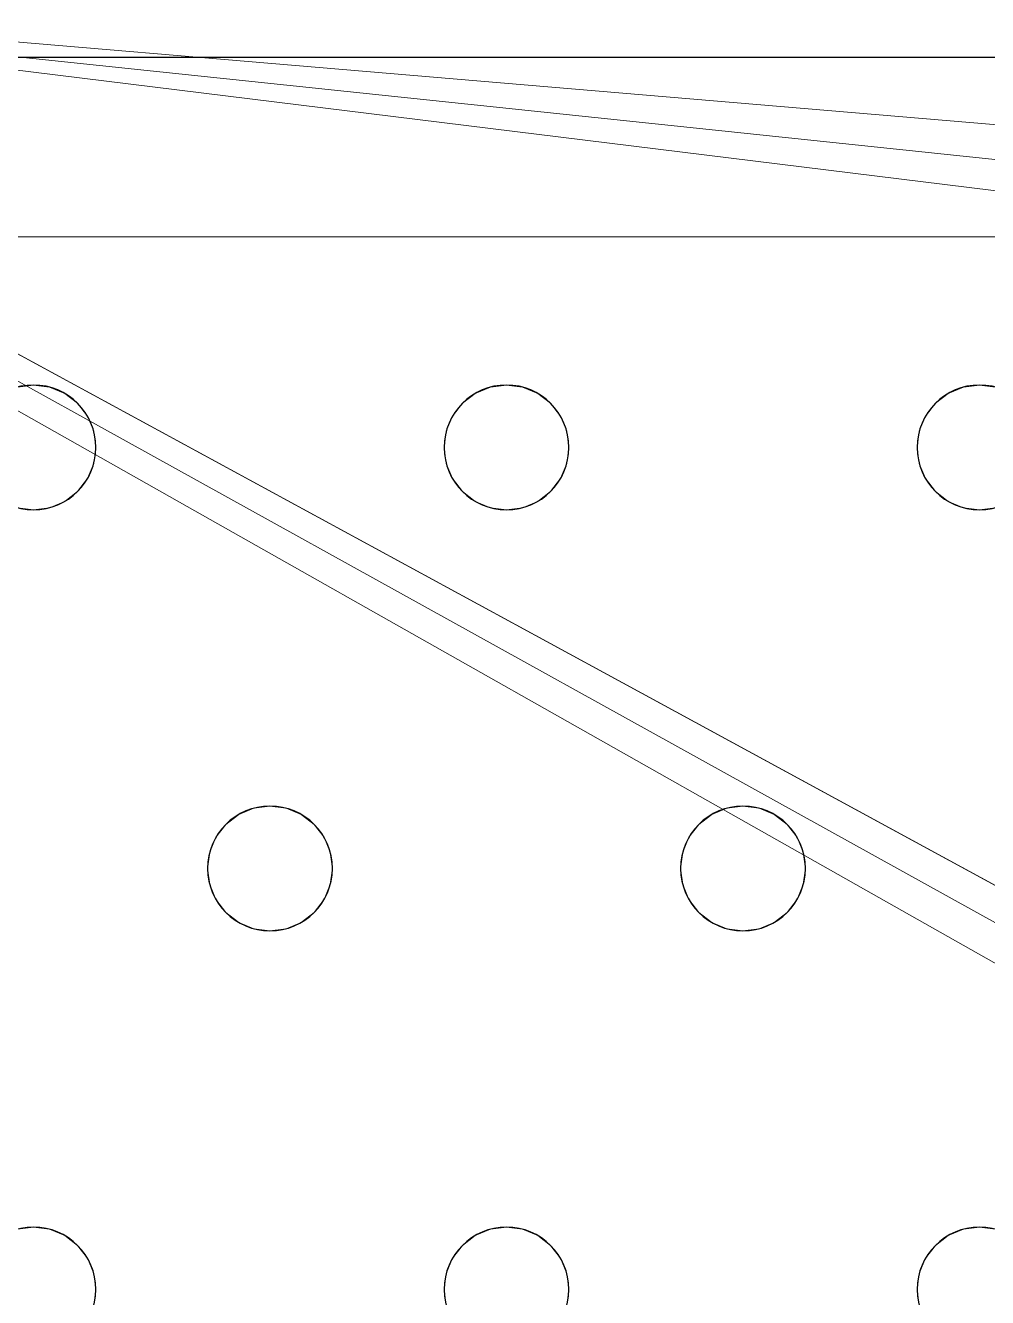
# Model space of a CAD drawing. Header units: millimetres. Extents: x -1 to 1201, y -701 to 1.
# Drawn here: x 169.7 to 231.4, y -152.5 to -70.9 of the extents above; entities that cross this region are included whole.
import ezdxf

# ---------------------------------------------------------------- set-up
doc = ezdxf.new("R2010")
doc.units = ezdxf.units.MM
doc.layers.add('IQ_200_3D', color=1, linetype='Continuous')
doc.layers.add('IQ_204_2D', color=7, linetype='Continuous')

msp = doc.modelspace()

# ---------------------------------------------------------------- linework, layer by layer
at = {"layer": 'IQ_200_3D', "lineweight": 18}
for points in [[(1144.5, -64.5, 750), (55.5, -64.5, 750), (55.5, -84.5, 750), (1144.5, -84.5, 750)], [(1144.5, -84.5, 650), (55.5, -84.5, 650), (55.5, -64.5, 650), (1144.5, -64.5, 650)], [(554.549, -73, 890), (554.549, -73, 888), (124.349, -73, 888), (124.349, -73, 890)], [(1144.5, -84.5, 750), (55.5, -84.5, 750), (55.5, -84.5, 650), (1144.5, -84.5, 650)]]:
    msp.add_3dface(points, dxfattribs=at)
for points, invisible_edges in [([(199.514, -94.136, 890), (124.349, -73, 890), (171.251, -94.136, 890), (172.216, -94.536, 890)], 11), ([(169.18, -94.136, 890), (170.216, -94, 890), (124.349, -73, 890)], 14), ([(230.882, -94, 890), (124.349, -73, 890), (200.549, -94, 890), (201.584, -94.136, 890)], 11), ([(200.549, -94, 890), (124.349, -73, 890), (199.514, -94.136, 890)], 3), ([(171.251, -94.136, 890), (124.349, -73, 890), (170.216, -94, 890)], 3), ([(124.349, -73, 890), (230.882, -94, 890), (261.216, -94, 890), (291.549, -94, 890)], 15), ([(124.349, -73, 890), (291.549, -94, 890), (321.882, -94, 890), (352.216, -94, 890)], 15), ([(554.549, -73, 890), (124.349, -73, 890), (352.216, -94, 890), (382.549, -94, 890)], 14), ([(171.251, -94.136, 888), (170.216, -94, 888), (124.349, -73, 888), (199.514, -94.136, 888)], 14), ([(169.18, -94.136, 888), (124.349, -73, 888), (170.216, -94, 888)], 3), ([(230.882, -94, 888), (201.584, -94.136, 888), (200.549, -94, 888), (124.349, -73, 888)], 13), ([(200.549, -94, 888), (199.514, -94.136, 888), (124.349, -73, 888)], 14), ([(261.216, -94, 888), (231.918, -94.136, 888), (230.882, -94, 888), (124.349, -73, 888)], 13), ([(352.216, -94, 888), (322.918, -94.136, 888), (321.882, -94, 888), (124.349, -73, 888)], 13), ([(124.349, -73, 888), (321.882, -94, 888), (291.549, -94, 888), (261.216, -94, 888)], 15), ([(124.349, -73, 888), (554.549, -73, 888), (352.216, -94, 888)], 14), ([(169.18, -94.136, 888), (170.216, -94, 888), (170.216, -94, 890), (169.18, -94.136, 890)], 10), ([(170.216, -94, 888), (171.251, -94.136, 888), (171.251, -94.136, 890), (170.216, -94, 890)], 10), ([(172.216, -94.536, 888), (171.251, -94.136, 888), (199.514, -94.136, 888), (198.549, -94.536, 888)], 10), ([(172.216, -94.536, 890), (171.251, -94.136, 890), (171.251, -94.136, 888), (172.216, -94.536, 888)], 10), ([(172.216, -94.536, 890), (173.044, -95.172, 890), (198.549, -94.536, 890), (199.514, -94.136, 890)], 10), ([(173.044, -95.172, 888), (172.216, -94.536, 888), (198.549, -94.536, 888)], 14), ([(173.044, -95.172, 890), (172.216, -94.536, 890), (172.216, -94.536, 888), (173.044, -95.172, 888)], 10), ([(173.044, -95.172, 890), (197.721, -95.172, 890), (198.549, -94.536, 890)], 13), ([(197.721, -95.172, 888), (173.68, -96, 888), (173.044, -95.172, 888), (198.549, -94.536, 888)], 5), ([(198.549, -94.536, 890), (197.721, -95.172, 890), (197.721, -95.172, 888), (198.549, -94.536, 888)], 10), ([(199.514, -94.136, 890), (198.549, -94.536, 890), (198.549, -94.536, 888), (199.514, -94.136, 888)], 10), ([(199.514, -94.136, 888), (200.549, -94, 888), (200.549, -94, 890), (199.514, -94.136, 890)], 10), ([(200.549, -94, 888), (201.584, -94.136, 888), (201.584, -94.136, 890), (200.549, -94, 890)], 10), ([(201.584, -94.136, 890), (202.549, -94.536, 890), (229.847, -94.136, 890), (230.882, -94, 890)], 10), ([(229.847, -94.136, 888), (201.584, -94.136, 888), (230.882, -94, 888)], 3), ([(202.549, -94.536, 888), (201.584, -94.136, 888), (229.847, -94.136, 888), (228.882, -94.536, 888)], 10), ([(202.549, -94.536, 890), (201.584, -94.136, 890), (201.584, -94.136, 888), (202.549, -94.536, 888)], 10), ([(202.549, -94.536, 890), (203.378, -95.172, 890), (228.882, -94.536, 890), (229.847, -94.136, 890)], 10), ([(203.378, -95.172, 888), (202.549, -94.536, 888), (228.882, -94.536, 888), (228.054, -95.172, 888)], 10), ([(203.378, -95.172, 890), (202.549, -94.536, 890), (202.549, -94.536, 888), (203.378, -95.172, 888)], 10), ([(203.378, -95.172, 890), (204.013, -96, 890), (228.054, -95.172, 890), (228.882, -94.536, 890)], 10), ([(228.882, -94.536, 890), (228.054, -95.172, 890), (228.054, -95.172, 888), (228.882, -94.536, 888)], 10), ([(229.847, -94.136, 890), (228.882, -94.536, 890), (228.882, -94.536, 888), (229.847, -94.136, 888)], 10), ([(229.847, -94.136, 888), (230.882, -94, 888), (230.882, -94, 890), (229.847, -94.136, 890)], 10), ([(261.216, -94, 890), (230.882, -94, 890), (231.918, -94.136, 890), (260.18, -94.136, 890)], 5), ([(230.882, -94, 888), (231.918, -94.136, 888), (231.918, -94.136, 890), (230.882, -94, 890)], 10), ([(197.721, -95.172, 890), (173.044, -95.172, 890), (173.68, -96, 890), (197.085, -96, 890)], 5), ([(173.68, -96, 890), (173.044, -95.172, 890), (173.044, -95.172, 888), (173.68, -96, 888)], 10), ([(197.085, -96, 888), (174.079, -96.965, 888), (173.68, -96, 888), (197.721, -95.172, 888)], 5), ([(197.721, -95.172, 890), (197.085, -96, 890), (197.085, -96, 888), (197.721, -95.172, 888)], 10), ([(204.013, -96, 888), (203.378, -95.172, 888), (228.054, -95.172, 888), (227.418, -96, 888)], 10), ([(204.013, -96, 890), (203.378, -95.172, 890), (203.378, -95.172, 888), (204.013, -96, 888)], 10), ([(228.054, -95.172, 890), (204.013, -96, 890), (227.418, -96, 890)], 3), ([(228.054, -95.172, 890), (227.418, -96, 890), (227.418, -96, 888), (228.054, -95.172, 888)], 10), ([(197.085, -96, 890), (173.68, -96, 890), (174.079, -96.965, 890), (196.685, -96.965, 890)], 5), ([(174.079, -96.965, 890), (173.68, -96, 890), (173.68, -96, 888), (174.079, -96.965, 888)], 10), ([(196.685, -96.965, 888), (174.216, -98, 888), (174.079, -96.965, 888), (197.085, -96, 888)], 5), ([(197.085, -96, 890), (196.685, -96.965, 890), (196.685, -96.965, 888), (197.085, -96, 888)], 10), ([(227.418, -96, 890), (204.013, -96, 890), (204.413, -96.965, 890), (227.019, -96.965, 890)], 5), ([(204.413, -96.965, 888), (204.013, -96, 888), (227.418, -96, 888), (227.019, -96.965, 888)], 10), ([(204.413, -96.965, 890), (204.013, -96, 890), (204.013, -96, 888), (204.413, -96.965, 888)], 10), ([(227.418, -96, 890), (227.019, -96.965, 890), (227.019, -96.965, 888), (227.418, -96, 888)], 10), ([(196.549, -98, 890), (196.685, -96.965, 890), (174.216, -98, 890), (174.079, -99.035, 890)], 10), ([(174.079, -96.965, 890), (174.216, -98, 890), (196.685, -96.965, 890)], 14), ([(174.216, -98, 888), (196.685, -96.965, 888), (196.549, -98, 888), (174.079, -99.035, 888)], 5), ([(174.216, -98, 890), (174.079, -96.965, 890), (174.079, -96.965, 888), (174.216, -98, 888)], 2), ([(196.685, -96.965, 890), (196.549, -98, 890), (196.549, -98, 888), (196.685, -96.965, 888)], 8), ([(227.019, -96.965, 890), (204.413, -96.965, 890), (204.549, -98, 890), (226.882, -98, 890)], 5), ([(204.549, -98, 888), (204.413, -96.965, 888), (227.019, -96.965, 888), (226.882, -98, 888)], 10), ([(204.549, -98, 890), (204.413, -96.965, 890), (204.413, -96.965, 888), (204.549, -98, 888)], 2), ([(227.019, -96.965, 890), (226.882, -98, 890), (226.882, -98, 888), (227.019, -96.965, 888)], 8), ([(174.079, -99.035, 890), (173.68, -100, 890), (196.685, -99.035, 890), (196.549, -98, 890)], 10), ([(196.685, -99.035, 888), (173.68, -100, 888), (174.079, -99.035, 888), (196.549, -98, 888)], 5), ([(174.079, -99.035, 890), (174.216, -98, 890), (174.216, -98, 888), (174.079, -99.035, 888)], 8), ([(196.549, -98, 890), (196.685, -99.035, 890), (196.685, -99.035, 888), (196.549, -98, 888)], 2), ([(226.882, -98, 890), (204.549, -98, 890), (204.413, -99.035, 890), (227.019, -99.035, 890)], 5), ([(204.413, -99.035, 888), (204.549, -98, 888), (226.882, -98, 888), (227.019, -99.035, 888)], 10), ([(204.413, -99.035, 890), (204.549, -98, 890), (204.549, -98, 888), (204.413, -99.035, 888)], 8), ([(226.882, -98, 890), (227.019, -99.035, 890), (227.019, -99.035, 888), (226.882, -98, 888)], 2), ([(173.68, -100, 890), (197.085, -100, 890), (196.685, -99.035, 890)], 13), ([(197.085, -100, 888), (185.382, -121, 888), (173.68, -100, 888), (196.685, -99.035, 888)], 7), ([(173.68, -100, 890), (174.079, -99.035, 890), (174.079, -99.035, 888), (173.68, -100, 888)], 10), ([(196.685, -99.035, 890), (197.085, -100, 890), (197.085, -100, 888), (196.685, -99.035, 888)], 10), ([(227.019, -99.035, 890), (204.413, -99.035, 890), (204.013, -100, 890), (227.418, -100, 890)], 5), ([(204.013, -100, 888), (204.413, -99.035, 888), (227.019, -99.035, 888), (227.418, -100, 888)], 10), ([(204.013, -100, 890), (204.413, -99.035, 890), (204.413, -99.035, 888), (204.013, -100, 888)], 10), ([(227.019, -99.035, 890), (227.418, -100, 890), (227.418, -100, 888), (227.019, -99.035, 888)], 10), ([(173.68, -100, 890), (173.044, -100.828, 890), (185.382, -121, 890), (197.085, -100, 890)], 14), ([(173.044, -100.828, 888), (173.68, -100, 888), (185.382, -121, 888), (184.347, -121.136, 888)], 10), ([(173.044, -100.828, 890), (173.68, -100, 890), (173.68, -100, 888), (173.044, -100.828, 888)], 10), ([(197.721, -100.828, 890), (197.085, -100, 890), (185.382, -121, 890)], 14), ([(197.721, -100.828, 888), (186.418, -121.136, 888), (185.382, -121, 888), (197.085, -100, 888)], 5), ([(197.085, -100, 890), (197.721, -100.828, 890), (197.721, -100.828, 888), (197.085, -100, 888)], 10), ([(204.013, -100, 890), (203.378, -100.828, 890), (215.716, -121, 890), (227.418, -100, 890)], 14), ([(203.378, -100.828, 888), (204.013, -100, 888), (215.716, -121, 888), (214.68, -121.136, 888)], 10), ([(203.378, -100.828, 890), (204.013, -100, 890), (204.013, -100, 888), (203.378, -100.828, 888)], 10), ([(215.716, -121, 888), (204.013, -100, 888), (227.418, -100, 888), (228.054, -100.828, 888)], 11), ([(228.054, -100.828, 890), (227.418, -100, 890), (215.716, -121, 890), (216.751, -121.136, 890)], 10), ([(227.418, -100, 890), (228.054, -100.828, 890), (228.054, -100.828, 888), (227.418, -100, 888)], 10), ([(173.044, -100.828, 890), (172.216, -101.464, 890), (184.347, -121.136, 890), (185.382, -121, 890)], 10), ([(172.216, -101.464, 888), (173.044, -100.828, 888), (184.347, -121.136, 888), (183.382, -121.536, 888)], 10), ([(172.216, -101.464, 890), (173.044, -100.828, 890), (173.044, -100.828, 888), (172.216, -101.464, 888)], 10), ([(186.418, -121.136, 890), (198.549, -101.464, 890), (197.721, -100.828, 890), (185.382, -121, 890)], 5), ([(198.549, -101.464, 888), (186.418, -121.136, 888), (197.721, -100.828, 888)], 3), ([(197.721, -100.828, 890), (198.549, -101.464, 890), (198.549, -101.464, 888), (197.721, -100.828, 888)], 10), ([(203.378, -100.828, 890), (202.549, -101.464, 890), (214.68, -121.136, 890), (215.716, -121, 890)], 10), ([(202.549, -101.464, 888), (203.378, -100.828, 888), (214.68, -121.136, 888), (213.716, -121.536, 888)], 10), ([(202.549, -101.464, 890), (203.378, -100.828, 890), (203.378, -100.828, 888), (202.549, -101.464, 888)], 10), ([(228.054, -100.828, 888), (216.751, -121.136, 888), (215.716, -121, 888)], 13), ([(228.882, -101.464, 890), (228.054, -100.828, 890), (216.751, -121.136, 890), (217.716, -121.536, 890)], 10), ([(228.882, -101.464, 888), (217.716, -121.536, 888), (216.751, -121.136, 888), (228.054, -100.828, 888)], 5), ([(228.054, -100.828, 890), (228.882, -101.464, 890), (228.882, -101.464, 888), (228.054, -100.828, 888)], 10), ([(157.878, -122.172, 888), (157.049, -121.536, 888), (169.18, -101.864, 888), (170.216, -102, 888)], 10), ([(170.216, -102, 890), (169.18, -101.864, 890), (157.878, -122.172, 890), (158.513, -123, 890)], 10), ([(170.216, -102, 888), (169.18, -101.864, 888), (169.18, -101.864, 890), (170.216, -102, 890)], 10), ([(182.554, -122.172, 890), (171.251, -101.864, 890), (170.216, -102, 890), (181.918, -123, 890)], 5), ([(170.216, -102, 888), (171.251, -101.864, 888), (182.554, -122.172, 888), (181.918, -123, 888)], 10), ([(171.251, -101.864, 888), (170.216, -102, 888), (170.216, -102, 890), (171.251, -101.864, 890)], 10), ([(172.216, -101.464, 890), (171.251, -101.864, 890), (183.382, -121.536, 890), (184.347, -121.136, 890)], 10), ([(171.251, -101.864, 888), (172.216, -101.464, 888), (183.382, -121.536, 888), (182.554, -122.172, 888)], 10), ([(171.251, -101.864, 890), (172.216, -101.464, 890), (172.216, -101.464, 888), (171.251, -101.864, 888)], 10), ([(171.251, -101.864, 890), (182.554, -122.172, 890), (183.382, -121.536, 890)], 13), ([(198.549, -101.464, 890), (186.418, -121.136, 890), (187.382, -121.536, 890)], 13), ([(187.382, -121.536, 888), (186.418, -121.136, 888), (198.549, -101.464, 888), (199.514, -101.864, 888)], 10), ([(199.514, -101.864, 890), (198.549, -101.464, 890), (187.382, -121.536, 890), (188.211, -122.172, 890)], 10), ([(199.514, -101.864, 888), (200.549, -102, 888), (188.211, -122.172, 888), (187.382, -121.536, 888)], 10), ([(200.549, -102, 890), (199.514, -101.864, 890), (188.211, -122.172, 890), (188.847, -123, 890)], 10), ([(198.549, -101.464, 890), (199.514, -101.864, 890), (199.514, -101.864, 888), (198.549, -101.464, 888)], 10), ([(200.549, -102, 888), (199.514, -101.864, 888), (199.514, -101.864, 890), (200.549, -102, 890)], 10), ([(201.584, -101.864, 890), (200.549, -102, 890), (212.887, -122.172, 890), (213.716, -121.536, 890)], 10), ([(200.549, -102, 888), (201.584, -101.864, 888), (212.887, -122.172, 888), (212.252, -123, 888)], 10), ([(201.584, -101.864, 888), (200.549, -102, 888), (200.549, -102, 890), (201.584, -101.864, 890)], 10), ([(202.549, -101.464, 890), (201.584, -101.864, 890), (213.716, -121.536, 890), (214.68, -121.136, 890)], 10), ([(201.584, -101.864, 888), (202.549, -101.464, 888), (213.716, -121.536, 888), (212.887, -122.172, 888)], 10), ([(201.584, -101.864, 890), (202.549, -101.464, 890), (202.549, -101.464, 888), (201.584, -101.864, 888)], 10), ([(229.847, -101.864, 890), (228.882, -101.464, 890), (217.716, -121.536, 890), (218.544, -122.172, 890)], 10), ([(229.847, -101.864, 888), (218.544, -122.172, 888), (217.716, -121.536, 888), (228.882, -101.464, 888)], 5), ([(230.882, -102, 890), (229.847, -101.864, 890), (218.544, -122.172, 890), (219.18, -123, 890)], 10), ([(230.882, -102, 888), (219.18, -123, 888), (218.544, -122.172, 888), (229.847, -101.864, 888)], 5), ([(228.882, -101.464, 890), (229.847, -101.864, 890), (229.847, -101.864, 888), (228.882, -101.464, 888)], 10), ([(230.882, -102, 888), (229.847, -101.864, 888), (229.847, -101.864, 890), (230.882, -102, 890)], 10), ([(230.882, -102, 890), (243.221, -122.172, 890), (231.918, -101.864, 890)], 3), ([(243.221, -122.172, 888), (230.882, -102, 888), (231.918, -101.864, 888), (244.049, -121.536, 888)], 5), ([(231.918, -101.864, 888), (230.882, -102, 888), (230.882, -102, 890), (231.918, -101.864, 890)], 10), ([(170.216, -102, 888), (181.918, -123, 888), (158.513, -123, 888), (157.878, -122.172, 888)], 11), ([(158.513, -123, 890), (181.918, -123, 890), (170.216, -102, 890)], 15), ([(200.549, -102, 888), (188.847, -123, 888), (188.211, -122.172, 888)], 13), ([(188.847, -123, 890), (189.246, -123.965, 890), (212.252, -123, 890), (200.549, -102, 890)], 14), ([(212.252, -123, 888), (189.246, -123.965, 888), (188.847, -123, 888), (200.549, -102, 888)], 13), ([(212.252, -123, 890), (212.887, -122.172, 890), (200.549, -102, 890)], 14), ([(230.882, -102, 890), (219.18, -123, 890), (242.585, -123, 890), (243.221, -122.172, 890)], 11), ([(242.585, -123, 888), (219.18, -123, 888), (230.882, -102, 888), (243.221, -122.172, 888)], 7), ([(183.382, -121.536, 890), (182.554, -122.172, 890), (182.554, -122.172, 888), (183.382, -121.536, 888)], 10), ([(184.347, -121.136, 890), (183.382, -121.536, 890), (183.382, -121.536, 888), (184.347, -121.136, 888)], 10), ([(184.347, -121.136, 888), (185.382, -121, 888), (185.382, -121, 890), (184.347, -121.136, 890)], 10), ([(185.382, -121, 888), (186.418, -121.136, 888), (186.418, -121.136, 890), (185.382, -121, 890)], 10), ([(187.382, -121.536, 890), (186.418, -121.136, 890), (186.418, -121.136, 888), (187.382, -121.536, 888)], 10), ([(188.211, -122.172, 890), (187.382, -121.536, 890), (187.382, -121.536, 888), (188.211, -122.172, 888)], 10), ([(213.716, -121.536, 890), (212.887, -122.172, 890), (212.887, -122.172, 888), (213.716, -121.536, 888)], 10), ([(214.68, -121.136, 890), (213.716, -121.536, 890), (213.716, -121.536, 888), (214.68, -121.136, 888)], 10), ([(214.68, -121.136, 888), (215.716, -121, 888), (215.716, -121, 890), (214.68, -121.136, 890)], 10), ([(215.716, -121, 888), (216.751, -121.136, 888), (216.751, -121.136, 890), (215.716, -121, 890)], 10), ([(217.716, -121.536, 890), (216.751, -121.136, 890), (216.751, -121.136, 888), (217.716, -121.536, 888)], 10), ([(218.544, -122.172, 890), (217.716, -121.536, 890), (217.716, -121.536, 888), (218.544, -122.172, 888)], 10), ([(182.554, -122.172, 890), (181.918, -123, 890), (181.918, -123, 888), (182.554, -122.172, 888)], 10), ([(188.847, -123, 890), (188.211, -122.172, 890), (188.211, -122.172, 888), (188.847, -123, 888)], 10), ([(212.887, -122.172, 890), (212.252, -123, 890), (212.252, -123, 888), (212.887, -122.172, 888)], 10), ([(219.18, -123, 890), (218.544, -122.172, 890), (218.544, -122.172, 888), (219.18, -123, 888)], 10), ([(181.918, -123, 890), (158.513, -123, 890), (158.913, -123.965, 890), (181.519, -123.965, 890)], 5), ([(158.913, -123.965, 888), (158.513, -123, 888), (181.918, -123, 888), (181.519, -123.965, 888)], 10), ([(181.918, -123, 890), (181.519, -123.965, 890), (181.519, -123.965, 888), (181.918, -123, 888)], 10), ([(189.246, -123.965, 890), (188.847, -123, 890), (188.847, -123, 888), (189.246, -123.965, 888)], 10), ([(212.252, -123, 890), (189.246, -123.965, 890), (211.852, -123.965, 890)], 3), ([(211.852, -123.965, 888), (189.382, -125, 888), (189.246, -123.965, 888), (212.252, -123, 888)], 5), ([(212.252, -123, 890), (211.852, -123.965, 890), (211.852, -123.965, 888), (212.252, -123, 888)], 10), ([(219.579, -123.965, 890), (242.585, -123, 890), (219.18, -123, 890)], 3), ([(242.585, -123, 888), (242.185, -123.965, 888), (219.579, -123.965, 888), (219.18, -123, 888)], 10), ([(219.579, -123.965, 890), (219.18, -123, 890), (219.18, -123, 888), (219.579, -123.965, 888)], 10), ([(219.579, -123.965, 890), (219.716, -125, 890), (242.185, -123.965, 890), (242.585, -123, 890)], 10), ([(181.382, -125, 890), (181.519, -123.965, 890), (159.049, -125, 890), (158.913, -126.035, 890)], 10), ([(158.913, -123.965, 890), (159.049, -125, 890), (181.519, -123.965, 890)], 14), ([(159.049, -125, 888), (158.913, -123.965, 888), (181.519, -123.965, 888), (181.382, -125, 888)], 10), ([(181.519, -123.965, 890), (181.382, -125, 890), (181.382, -125, 888), (181.519, -123.965, 888)], 8), ([(211.852, -123.965, 890), (189.246, -123.965, 890), (189.382, -125, 890), (211.716, -125, 890)], 5), ([(211.716, -125, 888), (189.246, -126.035, 888), (189.382, -125, 888), (211.852, -123.965, 888)], 5), ([(189.382, -125, 890), (189.246, -123.965, 890), (189.246, -123.965, 888), (189.382, -125, 888)], 2), ([(211.852, -123.965, 890), (211.716, -125, 890), (211.716, -125, 888), (211.852, -123.965, 888)], 8), ([(219.716, -125, 890), (219.579, -126.035, 890), (242.049, -125, 890), (242.185, -123.965, 890)], 10), ([(219.716, -125, 888), (219.579, -123.965, 888), (242.185, -123.965, 888), (242.049, -125, 888)], 10), ([(219.716, -125, 890), (219.579, -123.965, 890), (219.579, -123.965, 888), (219.716, -125, 888)], 2), ([(181.519, -126.035, 890), (181.382, -125, 890), (158.913, -126.035, 890), (158.513, -127, 890)], 10), ([(158.913, -126.035, 888), (159.049, -125, 888), (181.382, -125, 888), (181.519, -126.035, 888)], 10), ([(181.382, -125, 890), (181.519, -126.035, 890), (181.519, -126.035, 888), (181.382, -125, 888)], 2), ([(189.246, -126.035, 890), (188.847, -127, 890), (211.852, -126.035, 890), (211.716, -125, 890)], 10), ([(211.852, -126.035, 888), (188.847, -127, 888), (189.246, -126.035, 888), (211.716, -125, 888)], 5), ([(189.246, -126.035, 890), (211.716, -125, 890), (189.382, -125, 890)], 3), ([(189.246, -126.035, 890), (189.382, -125, 890), (189.382, -125, 888), (189.246, -126.035, 888)], 8), ([(211.716, -125, 890), (211.852, -126.035, 890), (211.852, -126.035, 888), (211.716, -125, 888)], 2), ([(242.049, -125, 890), (219.579, -126.035, 890), (242.185, -126.035, 890)], 3), ([(219.579, -126.035, 888), (219.716, -125, 888), (242.049, -125, 888), (242.185, -126.035, 888)], 10), ([(219.579, -126.035, 890), (219.716, -125, 890), (219.716, -125, 888), (219.579, -126.035, 888)], 8), ([(181.918, -127, 890), (181.519, -126.035, 890), (158.513, -127, 890), (170.216, -148, 890)], 14), ([(181.918, -127, 888), (170.216, -148, 888), (158.513, -127, 888), (181.519, -126.035, 888)], 7), ([(158.913, -126.035, 888), (181.519, -126.035, 888), (158.513, -127, 888)], 3), ([(181.519, -126.035, 890), (181.918, -127, 890), (181.918, -127, 888), (181.519, -126.035, 888)], 10), ([(212.252, -127, 890), (211.852, -126.035, 890), (188.847, -127, 890)], 14), ([(212.252, -127, 888), (188.847, -127, 888), (211.852, -126.035, 888)], 3), ([(188.847, -127, 890), (189.246, -126.035, 890), (189.246, -126.035, 888), (188.847, -127, 888)], 10), ([(211.852, -126.035, 890), (212.252, -127, 890), (212.252, -127, 888), (211.852, -126.035, 888)], 10), ([(242.185, -126.035, 890), (219.579, -126.035, 890), (219.18, -127, 890), (242.585, -127, 890)], 5), ([(219.18, -127, 888), (219.579, -126.035, 888), (242.185, -126.035, 888), (242.585, -127, 888)], 10), ([(219.18, -127, 890), (219.579, -126.035, 890), (219.579, -126.035, 888), (219.18, -127, 888)], 10), ([(170.216, -148, 890), (158.513, -127, 890), (157.878, -127.828, 890), (169.18, -148.136, 890)], 5), ([(157.878, -127.828, 888), (158.513, -127, 888), (170.216, -148, 888), (169.18, -148.136, 888)], 10), ([(182.554, -127.828, 890), (181.918, -127, 890), (170.216, -148, 890), (171.251, -148.136, 890)], 10), ([(182.554, -127.828, 888), (171.251, -148.136, 888), (170.216, -148, 888), (181.918, -127, 888)], 5), ([(181.918, -127, 890), (182.554, -127.828, 890), (182.554, -127.828, 888), (181.918, -127, 888)], 10), ([(188.847, -127, 890), (188.211, -127.828, 890), (200.549, -148, 890), (212.252, -127, 890)], 14), ([(188.847, -127, 888), (212.252, -127, 888), (200.549, -148, 888), (188.211, -127.828, 888)], 7), ([(188.211, -127.828, 890), (188.847, -127, 890), (188.847, -127, 888), (188.211, -127.828, 888)], 10), ([(200.549, -148, 890), (212.887, -127.828, 890), (212.252, -127, 890)], 13), ([(212.252, -127, 888), (212.887, -127.828, 888), (200.549, -148, 888)], 14), ([(212.252, -127, 890), (212.887, -127.828, 890), (212.887, -127.828, 888), (212.252, -127, 888)], 10), ([(219.18, -127, 890), (218.544, -127.828, 890), (230.882, -148, 890), (242.585, -127, 890)], 14), ([(230.882, -148, 888), (218.544, -127.828, 888), (219.18, -127, 888), (242.585, -127, 888)], 13), ([(218.544, -127.828, 890), (219.18, -127, 890), (219.18, -127, 888), (218.544, -127.828, 888)], 10), ([(243.221, -127.828, 890), (242.585, -127, 890), (230.882, -148, 890), (231.918, -148.136, 890)], 10), ([(243.221, -127.828, 888), (230.882, -148, 888), (242.585, -127, 888)], 3), ([(182.554, -127.828, 890), (171.251, -148.136, 890), (183.382, -128.464, 890)], 3), ([(171.251, -148.136, 888), (182.554, -127.828, 888), (183.382, -128.464, 888)], 13), ([(182.554, -127.828, 890), (183.382, -128.464, 890), (183.382, -128.464, 888), (182.554, -127.828, 888)], 10), ([(199.514, -148.136, 890), (200.549, -148, 890), (188.211, -127.828, 890), (187.382, -128.464, 890)], 10), ([(199.514, -148.136, 888), (198.549, -148.536, 888), (187.382, -128.464, 888), (188.211, -127.828, 888)], 10), ([(187.382, -128.464, 890), (188.211, -127.828, 890), (188.211, -127.828, 888), (187.382, -128.464, 888)], 10), ([(199.514, -148.136, 888), (188.211, -127.828, 888), (200.549, -148, 888)], 3), ([(212.887, -127.828, 890), (200.549, -148, 890), (201.584, -148.136, 890), (213.716, -128.464, 890)], 5), ([(201.584, -148.136, 888), (200.549, -148, 888), (212.887, -127.828, 888), (213.716, -128.464, 888)], 10), ([(212.887, -127.828, 890), (213.716, -128.464, 890), (213.716, -128.464, 888), (212.887, -127.828, 888)], 10), ([(229.847, -148.136, 890), (230.882, -148, 890), (218.544, -127.828, 890), (217.716, -128.464, 890)], 10), ([(218.544, -127.828, 888), (230.882, -148, 888), (229.847, -148.136, 888), (217.716, -128.464, 888)], 5), ([(217.716, -128.464, 890), (218.544, -127.828, 890), (218.544, -127.828, 888), (217.716, -128.464, 888)], 10), ([(231.918, -148.136, 888), (230.882, -148, 888), (243.221, -127.828, 888), (244.049, -128.464, 888)], 10), ([(183.382, -128.464, 890), (171.251, -148.136, 890), (172.216, -148.536, 890), (184.347, -128.864, 890)], 5), ([(172.216, -148.536, 888), (171.251, -148.136, 888), (183.382, -128.464, 888), (184.347, -128.864, 888)], 10), ([(173.044, -149.172, 890), (184.347, -128.864, 890), (172.216, -148.536, 890)], 3), ([(173.044, -149.172, 888), (172.216, -148.536, 888), (184.347, -128.864, 888), (185.382, -129, 888)], 10), ([(185.382, -129, 890), (184.347, -128.864, 890), (173.044, -149.172, 890), (173.68, -150, 890)], 10), ([(183.382, -128.464, 890), (184.347, -128.864, 890), (184.347, -128.864, 888), (183.382, -128.464, 888)], 10), ([(185.382, -129, 888), (184.347, -128.864, 888), (184.347, -128.864, 890), (185.382, -129, 890)], 10), ([(186.418, -128.864, 890), (185.382, -129, 890), (197.721, -149.172, 890), (198.549, -148.536, 890)], 10), ([(197.721, -149.172, 888), (197.085, -150, 888), (185.382, -129, 888), (186.418, -128.864, 888)], 10), ([(186.418, -128.864, 888), (185.382, -129, 888), (185.382, -129, 890), (186.418, -128.864, 890)], 10), ([(187.382, -128.464, 890), (186.418, -128.864, 890), (198.549, -148.536, 890), (199.514, -148.136, 890)], 10), ([(198.549, -148.536, 888), (197.721, -149.172, 888), (186.418, -128.864, 888), (187.382, -128.464, 888)], 10), ([(186.418, -128.864, 890), (187.382, -128.464, 890), (187.382, -128.464, 888), (186.418, -128.864, 888)], 10), ([(213.716, -128.464, 890), (201.584, -148.136, 890), (202.549, -148.536, 890)], 13), ([(202.549, -148.536, 888), (201.584, -148.136, 888), (213.716, -128.464, 888)], 14), ([(202.549, -148.536, 890), (203.378, -149.172, 890), (214.68, -128.864, 890), (213.716, -128.464, 890)], 10), ([(214.68, -128.864, 888), (203.378, -149.172, 888), (202.549, -148.536, 888), (213.716, -128.464, 888)], 5), ([(203.378, -149.172, 890), (204.013, -150, 890), (215.716, -129, 890), (214.68, -128.864, 890)], 10), ([(215.716, -129, 888), (204.013, -150, 888), (203.378, -149.172, 888), (214.68, -128.864, 888)], 5), ([(213.716, -128.464, 890), (214.68, -128.864, 890), (214.68, -128.864, 888), (213.716, -128.464, 888)], 10), ([(215.716, -129, 888), (214.68, -128.864, 888), (214.68, -128.864, 890), (215.716, -129, 890)], 10), ([(228.054, -149.172, 890), (216.751, -128.864, 890), (215.716, -129, 890), (227.418, -150, 890)], 5), ([(228.054, -149.172, 888), (227.418, -150, 888), (215.716, -129, 888), (216.751, -128.864, 888)], 10), ([(216.751, -128.864, 888), (215.716, -129, 888), (215.716, -129, 890), (216.751, -128.864, 890)], 10), ([(217.716, -128.464, 890), (216.751, -128.864, 890), (228.882, -148.536, 890), (229.847, -148.136, 890)], 10), ([(228.882, -148.536, 888), (228.054, -149.172, 888), (216.751, -128.864, 888), (217.716, -128.464, 888)], 10), ([(216.751, -128.864, 890), (217.716, -128.464, 890), (217.716, -128.464, 888), (216.751, -128.864, 888)], 10), ([(228.882, -148.536, 890), (216.751, -128.864, 890), (228.054, -149.172, 890)], 3), ([(228.882, -148.536, 888), (217.716, -128.464, 888), (229.847, -148.136, 888)], 3), ([(173.68, -150, 888), (173.044, -149.172, 888), (185.382, -129, 888), (197.085, -150, 888)], 14), ([(173.68, -150, 890), (174.079, -150.965, 890), (197.085, -150, 890), (185.382, -129, 890)], 14), ([(185.382, -129, 890), (197.085, -150, 890), (197.721, -149.172, 890)], 13), ([(204.013, -150, 890), (204.413, -150.965, 890), (227.418, -150, 890), (215.716, -129, 890)], 14), ([(227.418, -150, 888), (204.413, -150.965, 888), (204.013, -150, 888), (215.716, -129, 888)], 13), ([(169.18, -148.136, 888), (170.216, -148, 888), (170.216, -148, 890), (169.18, -148.136, 890)], 10), ([(170.216, -148, 888), (171.251, -148.136, 888), (171.251, -148.136, 890), (170.216, -148, 890)], 10), ([(172.216, -148.536, 890), (171.251, -148.136, 890), (171.251, -148.136, 888), (172.216, -148.536, 888)], 10), ([(199.514, -148.136, 890), (198.549, -148.536, 890), (198.549, -148.536, 888), (199.514, -148.136, 888)], 10), ([(199.514, -148.136, 888), (200.549, -148, 888), (200.549, -148, 890), (199.514, -148.136, 890)], 10), ([(200.549, -148, 888), (201.584, -148.136, 888), (201.584, -148.136, 890), (200.549, -148, 890)], 10), ([(202.549, -148.536, 890), (201.584, -148.136, 890), (201.584, -148.136, 888), (202.549, -148.536, 888)], 10), ([(229.847, -148.136, 890), (228.882, -148.536, 890), (228.882, -148.536, 888), (229.847, -148.136, 888)], 10), ([(229.847, -148.136, 888), (230.882, -148, 888), (230.882, -148, 890), (229.847, -148.136, 890)], 10), ([(230.882, -148, 888), (231.918, -148.136, 888), (231.918, -148.136, 890), (230.882, -148, 890)], 10), ([(173.044, -149.172, 890), (172.216, -148.536, 890), (172.216, -148.536, 888), (173.044, -149.172, 888)], 10), ([(173.68, -150, 890), (173.044, -149.172, 890), (173.044, -149.172, 888), (173.68, -150, 888)], 10), ([(197.721, -149.172, 890), (197.085, -150, 890), (197.085, -150, 888), (197.721, -149.172, 888)], 10), ([(198.549, -148.536, 890), (197.721, -149.172, 890), (197.721, -149.172, 888), (198.549, -148.536, 888)], 10), ([(203.378, -149.172, 890), (202.549, -148.536, 890), (202.549, -148.536, 888), (203.378, -149.172, 888)], 10), ([(204.013, -150, 890), (203.378, -149.172, 890), (203.378, -149.172, 888), (204.013, -150, 888)], 10), ([(228.054, -149.172, 890), (227.418, -150, 890), (227.418, -150, 888), (228.054, -149.172, 888)], 10), ([(228.882, -148.536, 890), (228.054, -149.172, 890), (228.054, -149.172, 888), (228.882, -148.536, 888)], 10), ([(174.079, -150.965, 888), (173.68, -150, 888), (197.085, -150, 888), (196.685, -150.965, 888)], 10), ([(174.079, -150.965, 890), (173.68, -150, 890), (173.68, -150, 888), (174.079, -150.965, 888)], 10), ([(174.079, -150.965, 890), (174.216, -152, 890), (196.685, -150.965, 890), (197.085, -150, 890)], 10), ([(197.085, -150, 890), (196.685, -150.965, 890), (196.685, -150.965, 888), (197.085, -150, 888)], 10), ([(204.413, -150.965, 890), (204.013, -150, 890), (204.013, -150, 888), (204.413, -150.965, 888)], 10), ([(204.413, -150.965, 890), (204.549, -152, 890), (227.019, -150.965, 890), (227.418, -150, 890)], 10), ([(227.019, -150.965, 888), (204.549, -152, 888), (204.413, -150.965, 888), (227.418, -150, 888)], 5), ([(227.418, -150, 890), (227.019, -150.965, 890), (227.019, -150.965, 888), (227.418, -150, 888)], 10), ([(174.216, -152, 890), (174.079, -153.035, 890), (196.549, -152, 890), (196.685, -150.965, 890)], 10), ([(174.216, -152, 888), (174.079, -150.965, 888), (196.685, -150.965, 888), (196.549, -152, 888)], 10), ([(174.216, -152, 890), (174.079, -150.965, 890), (174.079, -150.965, 888), (174.216, -152, 888)], 2), ([(196.685, -150.965, 890), (196.549, -152, 890), (196.549, -152, 888), (196.685, -150.965, 888)], 8), ([(204.549, -152, 890), (204.413, -153.035, 890), (226.882, -152, 890), (227.019, -150.965, 890)], 10), ([(204.549, -152, 890), (204.413, -150.965, 890), (204.413, -150.965, 888), (204.549, -152, 888)], 2), ([(204.549, -152, 888), (227.019, -150.965, 888), (226.882, -152, 888)], 13), ([(227.019, -150.965, 890), (226.882, -152, 890), (226.882, -152, 888), (227.019, -150.965, 888)], 8), ([(174.079, -153.035, 890), (173.68, -154, 890), (196.685, -153.035, 890), (196.549, -152, 890)], 10), ([(174.079, -153.035, 888), (174.216, -152, 888), (196.549, -152, 888), (196.685, -153.035, 888)], 10), ([(174.079, -153.035, 890), (174.216, -152, 890), (174.216, -152, 888), (174.079, -153.035, 888)], 8), ([(196.549, -152, 890), (196.685, -153.035, 890), (196.685, -153.035, 888), (196.549, -152, 888)], 2), ([(204.413, -153.035, 890), (204.013, -154, 890), (227.019, -153.035, 890), (226.882, -152, 890)], 10), ([(204.413, -153.035, 888), (204.549, -152, 888), (226.882, -152, 888), (227.019, -153.035, 888)], 10), ([(204.413, -153.035, 890), (204.549, -152, 890), (204.549, -152, 888), (204.413, -153.035, 888)], 8), ([(226.882, -152, 890), (227.019, -153.035, 890), (227.019, -153.035, 888), (226.882, -152, 888)], 2)]:
    msp.add_3dface(points, dxfattribs=dict(at, invisible_edges=invisible_edges))
at = {"layer": 'IQ_204_2D'}
msp.add_line((554.549, -73), (124.349, -73), dxfattribs=at)
for centre, start, end in [((170.216, -98), 0, 180), ((200.549, -98), 0, 180), ((230.882, -98), 0, 180), ((170.216, -98), 180, 0), ((200.549, -98), 180, 360), ((230.882, -98), 180, 0), ((185.382, -125), 0, 180), ((215.716, -125), 0, 180), ((185.382, -125), 180, 0), ((215.716, -125), 180, 360), ((170.216, -152), 0, 180), ((200.549, -152), 0, 180), ((230.882, -152), 0, 180), ((170.216, -152), 180, 0), ((200.549, -152), 180, 360), ((230.882, -152), 180, 0)]:
    msp.add_arc(centre, 4, start, end, dxfattribs=at)

# ---------------------------------------------------------------- meshes
at = {"layer": 'IQ_200_3D', "lineweight": 18}
mesh = msp.add_polyface(dxfattribs=at)
corners = [(1200, 0, 850), (1200, -700, 850), (0, -700, 850), (0, 0, 850), (810.5, -594, 850), (811.556, -602.023, 850), (814.653, -609.5, 850), (819.58, -615.92, 850), (826, -620.847, 850), (833.477, -623.944, 850), (841.5, -625, 850), (1059.5, -625, 850), (1067.523, -623.944, 850), (1075, -620.847, 850), (1081.42, -615.92, 850), (1086.347, -609.5, 850), (1089.444, -602.023, 850), (1090.5, -594, 850), (1090.5, -476, 850), (1089.444, -467.977, 850), (1086.347, -460.5, 850), (1081.42, -454.08, 850), (1075, -449.153, 850), (1067.523, -446.056, 850), (1059.5, -445, 850), (841.5, -445, 850), (833.477, -446.056, 850), (826, -449.153, 850), (819.58, -454.08, 850), (814.653, -460.5, 850), (811.556, -467.977, 850), (810.5, -476, 850)]
mesh.append_faces([[corners[k] for k in face] for face in [(29, 3, 28), (6, 2, 5), (4, 2, 31), (23, 0, 22), (13, 1, 12), (15, 1, 14), (11, 1, 10)]], dxfattribs={"vtx0": -1, "vtx1": -1})
mesh.append_faces([[corners[k] for k in face] for face in [(3, 29, 30, 2), (2, 30, 31), (0, 25, 26), (2, 6, 7), (2, 9, 10, 1), (0, 20, 21), (1, 18, 19), (1, 15, 16)]], dxfattribs={"vtx0": -1, "vtx2": -1})
mesh.append_faces([[corners[k] for k in face] for face in [(27, 28, 3), (4, 5, 2), (7, 8, 2), (8, 9, 2), (23, 24, 0), (21, 22, 0), (24, 25, 0), (13, 14, 1), (11, 12, 1), (16, 17, 1), (17, 18, 1)]], dxfattribs={"vtx1": -1, "vtx2": -1})
mesh.append_faces([[corners[k] for k in face] for face in [(26, 27, 3, 0), (19, 20, 0, 1)]], dxfattribs={"vtx1": -1, "vtx3": -1})
mesh = msp.add_polyface(dxfattribs=at)
corners = [(1200, -700, 900), (1200, -23, 900), (0, -23, 900), (0, -700, 900), (90, -35.113, 900), (1110, -35.113, 900), (1129.382, -37.665, 900), (1147.443, -45.146, 900), (1162.953, -57.047, 900), (1174.854, -72.557, 900), (1182.335, -90.618, 900), (1184.887, -110, 900), (1184.887, -610, 900), (1182.335, -629.382, 900), (1174.854, -647.443, 900), (1162.953, -662.953, 900), (1147.443, -674.854, 900), (1129.382, -682.335, 900), (1110, -684.887, 900), (90, -684.887, 900), (70.618, -682.335, 900), (52.557, -674.854, 900), (37.047, -662.953, 900), (25.146, -647.443, 900), (17.665, -629.382, 900), (15.113, -610, 900), (15.113, -110, 900), (17.665, -90.618, 900), (25.146, -72.557, 900), (37.047, -57.047, 900), (52.557, -45.146, 900), (70.618, -37.665, 900)]
mesh.append_faces([[corners[k] for k in face] for face in [(9, 1, 8), (14, 0, 13), (31, 2, 30), (28, 2, 27), (21, 3, 20), (23, 3, 22)]], dxfattribs={"vtx0": -1, "vtx1": -1})
mesh.append_faces([[corners[k] for k in face] for face in [(1, 9, 10), (1, 11, 12, 0), (0, 14, 15), (0, 18, 19, 3), (2, 28, 29), (3, 23, 24)]], dxfattribs={"vtx0": -1, "vtx2": -1})
mesh.append_faces([[corners[k] for k in face] for face in [(10, 11, 1), (5, 6, 1), (7, 8, 1), (6, 7, 1), (12, 13, 0), (15, 16, 0), (17, 18, 0), (16, 17, 0), (31, 4, 2), (29, 30, 2), (26, 27, 2), (21, 22, 3), (19, 20, 3), (24, 25, 3)]], dxfattribs={"vtx1": -1, "vtx2": -1})
mesh.append_faces([[corners[k] for k in face] for face in [(4, 5, 1, 2), (25, 26, 2, 3)]], dxfattribs={"vtx1": -1, "vtx3": -1})
mesh = msp.add_polyface(dxfattribs=at)
corners = [(1110, -48.392, 890), (90, -48.392, 890), (66.424, -53.082, 890), (46.437, -66.437, 890), (33.082, -86.424, 890), (28.392, -110, 890), (28.392, -610, 890), (33.082, -633.576, 890), (46.437, -653.563, 890), (66.424, -666.918, 890), (90, -671.608, 890), (1110, -671.608, 890), (1133.576, -666.918, 890), (1153.563, -653.563, 890), (1166.918, -633.576, 890), (1171.608, -610, 890), (1171.608, -110, 890), (1166.918, -86.424, 890), (1153.563, -66.437, 890), (1133.576, -53.082, 890), (122.5, -418.034, 890), (1077.5, -418.034, 890), (1089.656, -419.634, 890), (1100.983, -424.326, 890), (1110.71, -431.79, 890), (1118.174, -441.517, 890), (1122.866, -452.844, 890), (1124.466, -465, 890), (1124.466, -605, 890), (1122.866, -617.156, 890), (1118.174, -628.483, 890), (1110.71, -638.21, 890), (1100.983, -645.674, 890), (1089.656, -650.366, 890), (1077.5, -651.966, 890), (122.5, -651.966, 890), (110.344, -650.366, 890), (99.017, -645.674, 890), (89.29, -638.21, 890), (81.826, -628.483, 890), (77.134, -617.156, 890), (75.534, -605, 890), (75.534, -465, 890), (77.134, -452.844, 890), (81.826, -441.517, 890), (89.29, -431.79, 890), (99.017, -424.326, 890), (110.344, -419.634, 890), (122.5, -68.034, 890), (1077.5, -68.034, 890), (1089.656, -69.634, 890), (1100.983, -74.326, 890), (1110.71, -81.79, 890), (1118.174, -91.517, 890), (1122.866, -102.844, 890), (1124.466, -115, 890), (1124.466, -351, 890), (1122.866, -363.156, 890), (1118.174, -374.483, 890), (1110.71, -384.21, 890), (1100.983, -391.674, 890), (1089.656, -396.366, 890), (1077.5, -397.966, 890), (122.5, -397.966, 890), (110.344, -396.366, 890), (99.017, -391.674, 890), (89.29, -384.21, 890), (81.826, -374.483, 890), (77.134, -363.156, 890), (75.534, -351, 890), (75.534, -115, 890), (77.134, -102.844, 890), (81.826, -91.517, 890), (89.29, -81.79, 890), (99.017, -74.326, 890), (110.344, -69.634, 890)]
mesh.append_faces([[corners[k] for k in face] for face in [(65, 47, 64), (75, 1, 74), (71, 5, 70), (73, 2, 72)]], dxfattribs={"vtx0": -1, "vtx1": -1})
mesh.append_faces([[corners[k] for k in face] for face in [(15, 28, 29, 14), (11, 32, 33), (16, 55, 56, 15), (54, 17, 18, 53), (53, 18, 19, 52), (52, 19, 0, 51), (0, 50, 51), (10, 37, 38, 9), (64, 47, 20, 63), (8, 39, 40, 7), (39, 8, 9, 38), (69, 42, 43), (3, 71, 72, 2)]], dxfattribs={"vtx0": -1, "vtx2": -1})
mesh.append_faces([[corners[k] for k in face] for face in [(6, 41, 42, 69)]], dxfattribs={"vtx0": -1, "vtx2": -1, "vtx3": -1})
mesh.append_faces([[corners[k] for k in face] for face in [(11, 33, 34, 35), (1, 75, 48, 49), (71, 3, 4, 5)]], dxfattribs={"vtx0": -1, "vtx3": -1})
mesh.append_faces([[corners[k] for k in face] for face in [(36, 37, 10)]], dxfattribs={"vtx1": -1, "vtx2": -1})
mesh.append_faces([[corners[k] for k in face] for face in [(27, 28, 15, 56)]], dxfattribs={"vtx1": -1, "vtx2": -1, "vtx3": -1})
mesh.append_faces([[corners[k] for k in face] for face in [(13, 14, 29, 30), (12, 13, 30, 31), (26, 27, 56, 57), (31, 32, 11, 12), (24, 25, 58, 59), (21, 22, 61, 62), (22, 23, 60, 61), (23, 24, 59, 60), (25, 26, 57, 58), (54, 55, 16, 17), (49, 50, 0, 1), (20, 21, 62, 63), (35, 36, 10, 11), (45, 46, 66, 67), (46, 47, 65, 66), (6, 7, 40, 41), (43, 44, 68, 69), (44, 45, 67, 68), (73, 74, 1, 2), (69, 70, 5, 6)]], dxfattribs={"vtx1": -1, "vtx3": -1})
mesh = msp.add_polyface(dxfattribs=at)
corners = [(122.5, -68.034, 860), (110.344, -69.634, 860), (99.017, -74.326, 860), (89.29, -81.79, 860), (81.826, -91.517, 860), (77.134, -102.844, 860), (75.534, -115, 860), (75.534, -351, 860), (77.134, -363.156, 860), (81.826, -374.483, 860), (89.29, -384.21, 860), (99.017, -391.674, 860), (110.344, -396.366, 860), (122.5, -397.966, 860), (1077.5, -397.966, 860), (1089.656, -396.366, 860), (1100.983, -391.674, 860), (1110.71, -384.21, 860), (1118.174, -374.483, 860), (1122.866, -363.156, 860), (1124.466, -351, 860), (1124.466, -115, 860), (1122.866, -102.844, 860), (1118.174, -91.517, 860), (1110.71, -81.79, 860), (1100.983, -74.326, 860), (1089.656, -69.634, 860), (1077.5, -68.034, 860), (640.451, -68.034, 860), (640.451, -105, 860), (639.258, -114.059, 860), (635.762, -122.5, 860), (630.2, -129.749, 860), (622.951, -135.311, 860), (614.51, -138.807, 860), (605.451, -140, 860), (594.549, -140, 860), (585.49, -138.807, 860), (577.049, -135.311, 860), (569.8, -129.749, 860), (564.238, -122.5, 860), (560.742, -114.059, 860), (559.549, -105, 860), (559.549, -68.034, 860), (600, -115, 860), (603.882, -114.489, 860), (607.5, -112.99, 860), (610.607, -110.607, 860), (612.99, -107.5, 860), (614.489, -103.882, 860), (615, -100, 860), (614.489, -96.118, 860), (612.99, -92.5, 860), (610.607, -89.393, 860), (607.5, -87.01, 860), (603.882, -85.511, 860), (600, -85, 860), (596.118, -85.511, 860), (592.5, -87.01, 860), (589.393, -89.393, 860), (587.01, -92.5, 860), (585.511, -96.118, 860), (585, -100, 860), (585.511, -103.882, 860), (587.01, -107.5, 860), (589.393, -110.607, 860), (592.5, -112.99, 860), (596.118, -114.489, 860)]
mesh.append_faces([[corners[k] for k in face] for face in [(0, 42, 43), (29, 27, 28), (65, 62, 63, 64), (48, 46, 47), (50, 48, 49)]], dxfattribs={"vtx0": -1})
mesh.append_faces([[corners[k] for k in face] for face in [(35, 14, 34)]], dxfattribs={"vtx0": -1, "vtx1": -1})
mesh.append_faces([[corners[k] for k in face] for face in [(62, 65, 45, 52)]], dxfattribs={"vtx0": -1, "vtx1": -1, "vtx2": -1, "vtx3": -1})
mesh.append_faces([[corners[k] for k in face] for face in [(13, 6, 7, 12), (14, 35, 36), (27, 29, 30), (65, 44, 45)]], dxfattribs={"vtx0": -1, "vtx2": -1})
mesh.append_faces([[corners[k] for k in face] for face in [(13, 39, 40, 0), (21, 26, 27, 14), (50, 45, 46, 48)]], dxfattribs={"vtx0": -1, "vtx2": -1, "vtx3": -1})
mesh.append_faces([[corners[k] for k in face] for face in [(7, 10, 11, 12), (20, 15, 16, 17)]], dxfattribs={"vtx0": -1, "vtx3": -1})
mesh.append_faces([[corners[k] for k in face] for face in [(38, 39, 13), (37, 38, 13), (2, 3, 6, 1), (41, 42, 0), (40, 41, 0), (33, 34, 14), (32, 33, 14), (30, 31, 27), (25, 26, 21, 24), (55, 56, 52)]], dxfattribs={"vtx1": -1, "vtx2": -1})
mesh.append_faces([[corners[k] for k in face] for face in [(0, 1, 6, 13), (31, 32, 14, 27), (61, 62, 52, 56)]], dxfattribs={"vtx1": -1, "vtx2": -1, "vtx3": -1})
mesh.append_faces([[corners[k] for k in face] for face in [(13, 14, 36, 37), (14, 15, 20, 21)]], dxfattribs={"vtx1": -1, "vtx3": -1})
mesh.append_faces([[corners[k] for k in face] for face in [(4, 5, 6, 3), (18, 19, 20, 17), (57, 58, 59, 56)]], dxfattribs={"vtx2": -1})
mesh.append_faces([[corners[k] for k in face] for face in [(59, 60, 61, 56), (50, 51, 52, 45)]], dxfattribs={"vtx2": -1, "vtx3": -1})
mesh.append_faces([[corners[k] for k in face] for face in [(7, 8, 9, 10), (21, 22, 23, 24), (65, 66, 67, 44), (52, 53, 54, 55)]], dxfattribs={"vtx3": -1})

doc.saveas('drawing.dxf')
